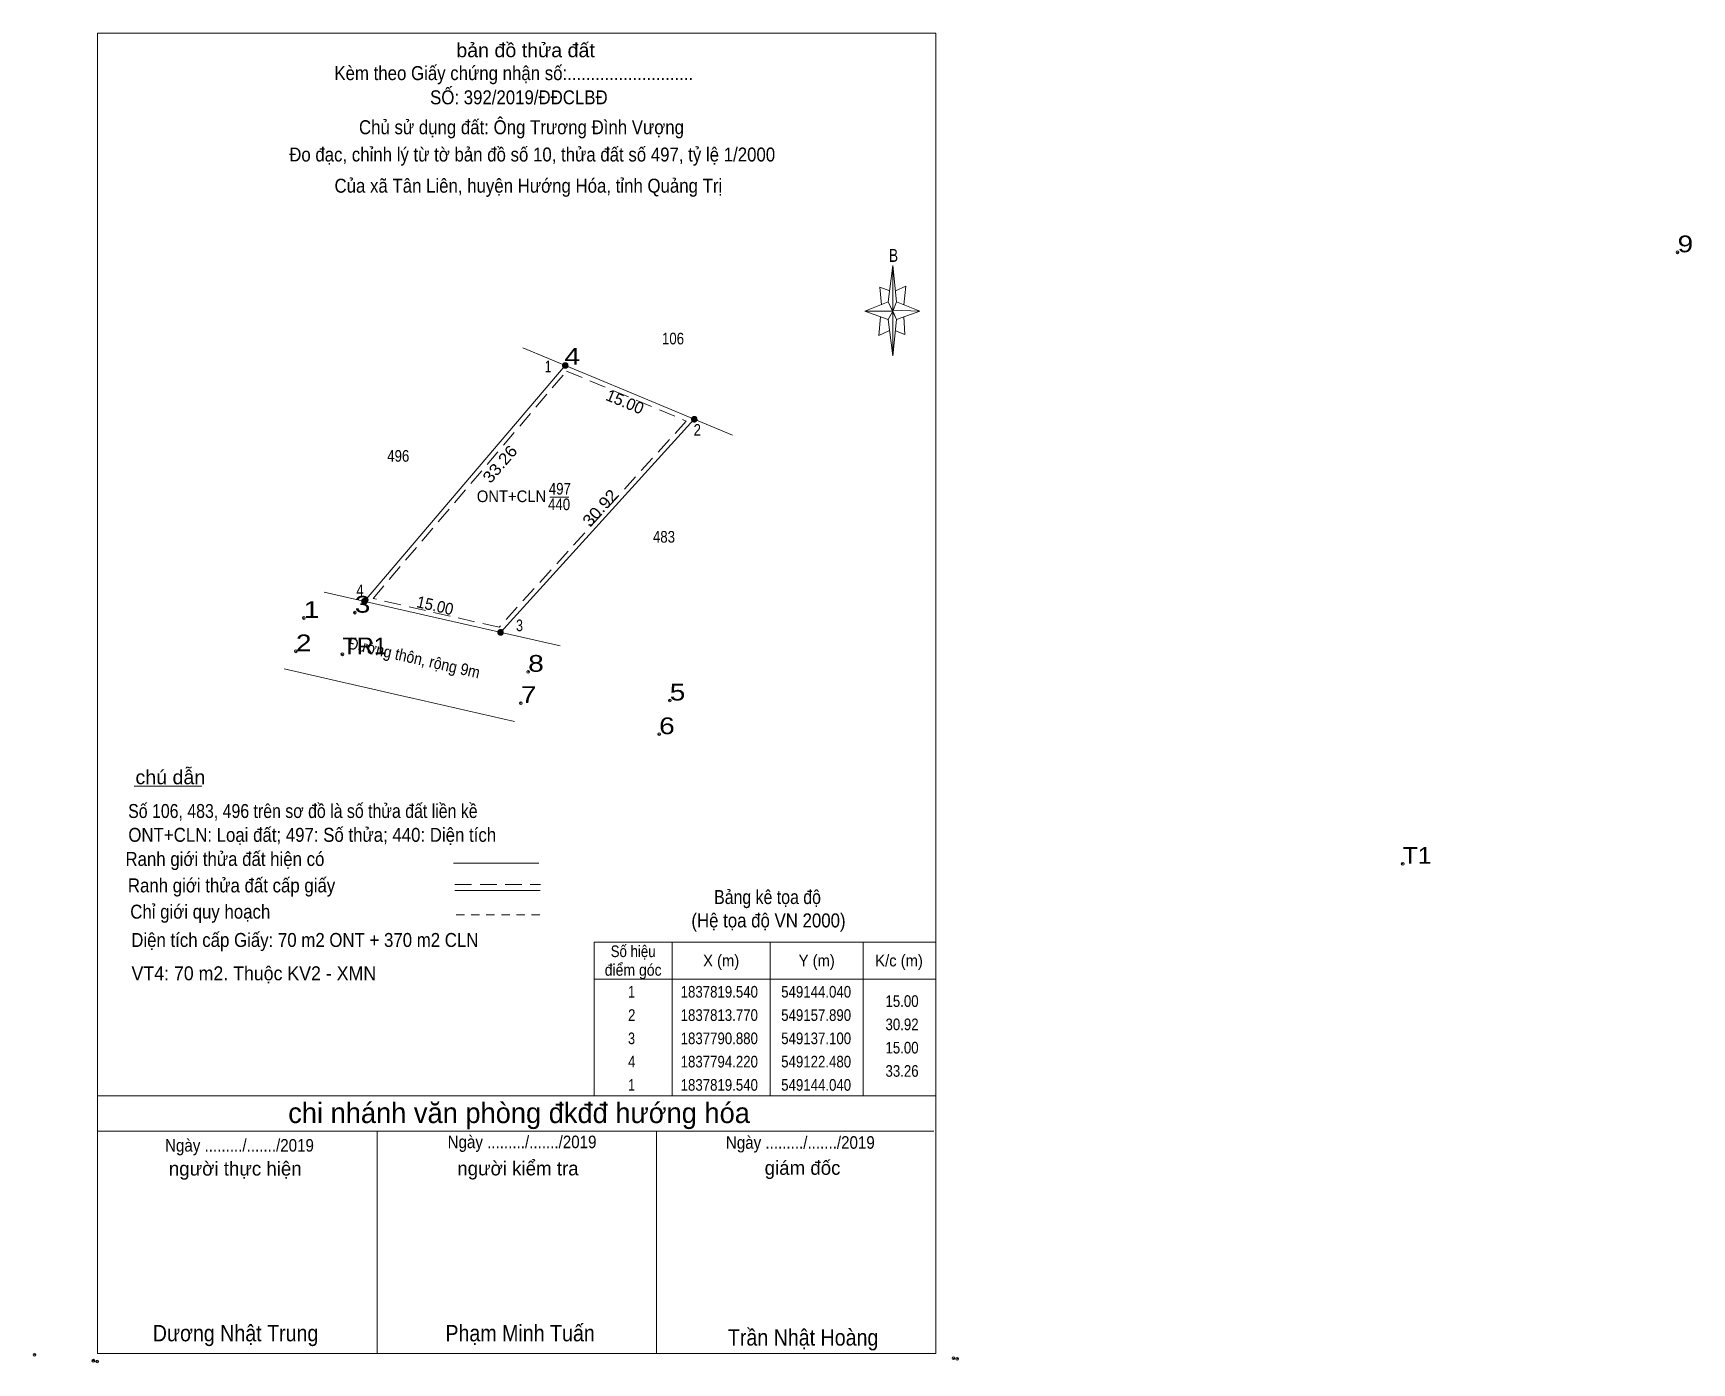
# Model space of a CAD drawing. Header units: metres. Extents: x 548526 to 549265, y 1837491 to 1837855.
# Drawn here: x 549086.9 to 549265, y 1837712.4 to 1837855.2 of the extents above; entities that cross this region are included whole.
import ezdxf
from ezdxf.enums import TextEntityAlignment as Align

# ---------------------------------------------------------------- set-up
doc = ezdxf.new("R2010")
doc.units = ezdxf.units.M
doc.header["$LTSCALE"] = 0.6
doc.header["$PDMODE"] = 32
doc.header["$PDSIZE"] = 0.3
doc.linetypes.add('MEDIUM_DASHED', pattern=[4.5, 3, -1.5])
doc.linetypes.add('SHORT_DASHED', pattern=[2.7, 1.5, -1.2])
for name, color, linetype, lineweight in [('1', 7, 'MEDIUM_DASHED', 13), ('10', 7, 'Continuous', 13), ('17', 7, 'Continuous', 13), ('5', 7, 'Continuous', 13), ('55', 7, 'Continuous', 13), ('6', 7, 'Continuous', 13), ('63', 7, 'Continuous', 13), ('7', 7, 'Continuous', 13)]:
    doc.layers.add(name, color=color, linetype=linetype, lineweight=lineweight)
doc.layers.add('12', color=7, linetype='Continuous')

msp = doc.modelspace()

# ---------------------------------------------------------------- hatches: boundary and pattern name
at = {"layer": '63'}
for points in [[(549144.34, 1837819.54, 1), (549143.74, 1837819.54, 1)], [(549158.19, 1837813.77, 1), (549157.59, 1837813.77, 1)], [(549122.78, 1837794.22, 1), (549122.18, 1837794.22, 1)], [(549137.4, 1837790.88, 1), (549136.8, 1837790.88, 1)]]:
    msp.add_hatch(color=256, dxfattribs=at).paths.add_polyline_path(points)

# ---------------------------------------------------------------- linework, layer by layer
at = {"layer": '1'}
msp.add_lwpolyline([(549144.18, 1837818.94), (549157.04, 1837813.58), (549136.93, 1837791.43), (549123.4, 1837794.52)], close=True, dxfattribs=at)
at = {"layer": '10'}
for p, q in [((549118.17, 1837795.2), (549129.3, 1837792.66)), ((549113.87, 1837786.96), (549127.29, 1837783.89))]:
    msp.add_line(p, q, dxfattribs=at)
at = {"layer": '17'}
msp.add_line((549097.77, 1837774.37), (549105.01, 1837774.37), dxfattribs=at)
at = {"layer": '5'}
for p, q in [((549093.83, 1837713.43), (549093.83, 1837855.23)), ((549178.7, 1837826.37), (549179.2, 1837830.27)), ((549179.6, 1837826.37), (549182.1, 1837825.37)), ((549178.7, 1837824.47), (549176.2, 1837825.37)), ((549179.6, 1837824.47), (549179.2, 1837820.57)), ((549180.4, 1837824.77), (549180.5, 1837822.87)), ((549180.5, 1837822.87), (549179.5, 1837823.27)), ((549093.83, 1837741.13), (549183.83, 1837741.13)), ((549093.83, 1837737.33), (549183.63, 1837737.33)), ((549093.83, 1837737.33), (549183.63, 1837737.33)), ((549093.83, 1837737.33), (549183.63, 1837737.33)), ((549123.83, 1837713.43), (549123.83, 1837737.33)), ((549153.83, 1837713.43), (549153.83, 1837737.33)), ((549183.83, 1837713.43), (549093.83, 1837713.43))]:
    msp.add_line(p, q, dxfattribs=at)
for points in [[(549093.83, 1837855.23), (549183.83, 1837855.23), (549183.83, 1837713.43)], [(549178.9, 1837827.57), (549177.8, 1837827.97), (549178, 1837826.07)], [(549179.5, 1837827.57), (549180.6, 1837828.07), (549180.4, 1837826.07)], [(549179.2, 1837825.37), (549178.7, 1837826.37), (549176.2, 1837825.37)], [(549177.9, 1837824.77), (549177.7, 1837822.77), (549178.8, 1837823.27)], [(549179.2, 1837825.37), (549179.6, 1837824.47), (549182.1, 1837825.37)]]:
    msp.add_lwpolyline(points, dxfattribs=at)
for points in [[(549179.2, 1837830.27), (549179.6, 1837826.37), (549179.2, 1837825.37)], [(549179.2, 1837825.37), (549176.2, 1837825.37), (549178.7, 1837826.37), (549179.6, 1837824.47), (549182.1, 1837825.37), (549179.2, 1837825.47)], [(549179.2, 1837825.37), (549179.2, 1837820.57), (549178.7, 1837824.47)]]:
    msp.add_lwpolyline(points, close=True, dxfattribs=at)
for p in [(549093.37, 1837712.67), (549093.77, 1837712.59), (549185.73, 1837712.93), (549186.13, 1837712.87)]:
    msp.add_point(p, dxfattribs=at)
at = {"layer": '55'}
for p, q in [((549139.5, 1837821.43), (549150.51, 1837816.85)), ((549122.48, 1837794.22), (549144.04, 1837819.54)), ((549150.51, 1837816.85), (549162, 1837812.06)), ((549157.89, 1837813.77), (549137.1, 1837790.88)), ((549129.3, 1837792.66), (549143.48, 1837789.42)), ((549127.3, 1837783.89), (549138.59, 1837781.31))]:
    msp.add_line(p, q, dxfattribs=at)
at = {"layer": '6'}
for p, q in [((549132.05, 1837766.1), (549141.19, 1837766.1)), ((549132.19, 1837763.17), (549141.33, 1837763.17))]:
    msp.add_line(p, q, dxfattribs=at)
at = {"layer": '6', "linetype": 'MEDIUM_DASHED'}
msp.add_line((549132.19, 1837763.79), (549141.39, 1837763.79), dxfattribs=at)
at = {"layer": '6'}
msp.add_point((549087.06, 1837713.31), dxfattribs=at)
at = {"layer": '63'}
for p, q in [((549142.37, 1837805.39), (549144.42, 1837805.39)), ((549155.53, 1837757.63), (549155.53, 1837741.13)), ((549166.03, 1837757.63), (549166.03, 1837741.13)), ((549176.03, 1837757.63), (549176.03, 1837741.13)), ((549147.13, 1837753.63), (549183.83, 1837753.63))]:
    msp.add_line(p, q, dxfattribs=at)
at = {"layer": '63', "linetype": 'SHORT_DASHED'}
msp.add_line((549132.32, 1837760.54), (549141.52, 1837760.54), dxfattribs=at)
at = {"layer": '63'}
msp.add_lwpolyline([(549147.13, 1837757.63), (549183.83, 1837757.63), (549183.83, 1837741.13), (549147.13, 1837741.13)], close=True, dxfattribs=at)
at = {"layer": '63', "linetype": 'MEDIUM_DASHED'}
for centre in [(549144.04, 1837819.54), (549157.89, 1837813.77), (549122.48, 1837794.22), (549137.1, 1837790.88)]:
    msp.add_circle(centre, 0.3, dxfattribs=at)
at = {"layer": '7'}
for p in [(549263.47, 1837831.7), (549143.96, 1837819.62), (549115.96, 1837792.43), (549121.44, 1837793), (549115.12, 1837788.85), (549120.11, 1837788.53), (549140.06, 1837786.65), (549139.27, 1837783.29), (549155.26, 1837783.57), (549154.12, 1837779.95), (549233.96, 1837766.03)]:
    msp.add_point(p, dxfattribs=at)

# ---------------------------------------------------------------- texts
at = {"layer": '1'}
for s, width, p in [('497', 0.85, (549143.46, 1837805.68)), ('ONT+CLN', 0.95, (549138.27, 1837804.87)), ('440', 0.85, (549143.38, 1837804.01))]:
    msp.add_text(s, height=1.25, dxfattribs=dict(at, width=width)).set_placement(p, align=Align.CENTER)
at = {"layer": '10', "width": 0.85}
for s, p in [('106', (549155.61, 1837821.81)), ('496', (549126.11, 1837809.21)), ('483', (549154.64, 1837800.52))]:
    msp.add_text(s, height=1.25, dxfattribs=at).set_placement(p, align=Align.CENTER)
at = {"layer": '12'}
for s, width, p in [('9', 1.25, (549263.47, 1837831.7)), ('4', 1.25, (549143.96, 1837819.62)), ('1', 1.25, (549115.96, 1837792.43)), ('3', 1.25, (549121.44, 1837793)), ('2', 1.25, (549115.12, 1837788.85)), ('TR1', 1.05, (549120.11, 1837788.53)), ('8', 1.25, (549140.06, 1837786.65)), ('5', 1.25, (549155.26, 1837783.57)), ('7', 1.25, (549139.27, 1837783.29)), ('6', 1.25, (549154.12, 1837779.95)), ('T1', 1.1, (549233.96, 1837766.03))]:
    msp.add_text(s, height=1.8, dxfattribs=dict(at, width=width)).set_placement(p)
at = {"layer": '5'}
for s, height, width, p in [('bản đồ thửa đất', 1.5, 1.05, (549139.78, 1837852.65)), ('Kèm theo Giấy chứng nhận số:...........................', 1.5, 0.9, (549138.52, 1837850.19)), ('SỐ: 392/2019/ĐĐCLBĐ ', 1.5, 0.9, (549139.31, 1837847.59)), ('Chủ sử dụng đất: Ông Trương Đình Vượng', 1.5, 0.9, (549139.34, 1837844.38)), ('Đo đạc, chỉnh lý từ tờ bản đồ số 10, thửa đất số 497, tỷ lệ 1/2000 ', 1.5, 0.9, (549140.74, 1837841.45)), ('Của xã Tân Liên, huyện Hướng Hóa, tỉnh Quảng Trị', 1.5, 0.9, (549140.08, 1837838.1)), ('B', 1.38, 0.8, (549179.29, 1837830.67)), ('Ngày ........./......./2019', 1.35, 0.9, (549109.06, 1837735.12)), ('Ngày ........./......./2019', 1.35, 0.9, (549139.4, 1837735.49)), ('Ngày ........./......./2019', 1.35, 0.9, (549169.28, 1837735.43)), ('Dương Nhật Trung', 1.75, 0.9, (549108.64, 1837714.75)), ('Phạm Minh Tuấn', 1.75, 0.9, (549139.19, 1837714.75)), ('Trần Nhật Hoàng', 1.75, 0.9, (549169.58, 1837714.29))]:
    msp.add_text(s, height=height, dxfattribs=dict(at, width=width)).set_placement(p, align=Align.CENTER)
for s, height, p in [('chi nhánh văn phòng đkđđ hướng hóa', 2.187, (549139.08, 1837738.19)), ('người thực hiện', 1.5, (549108.61, 1837732.55)), ('người kiểm tra', 1.5, (549138.96, 1837732.57)), ('giám đốc', 1.5, (549169.52, 1837732.63))]:
    msp.add_text(s, height=height, dxfattribs=at).set_placement(p, align=Align.CENTER)
at = {"layer": '6'}
for s, width, p in [('chú dẫn', 1.05, (549101.64, 1837774.58)), ('Ranh giới thửa đất hiện có ', 0.9, (549107.75, 1837765.8)), ('Ranh giới thửa đất cấp giấy', 0.9, (549108.21, 1837762.96)), ('Bảng kê tọa độ', 0.85, (549165.76, 1837761.71)), ('Chỉ giới quy hoạch', 0.9, (549104.85, 1837760.14)), ('(Hệ tọa độ VN 2000)', 0.9, (549165.86, 1837759.2))]:
    msp.add_text(s, height=1.5, dxfattribs=dict(at, width=width)).set_placement(p, align=Align.CENTER)
for s, width, p in [('Số 106, 483, 496 trên sơ đồ là số thửa đất liền kề', 0.85, (549097.11, 1837770.95)), ('ONT+CLN: Loại đất; 497: Số thửa; 440: Diện tích', 0.9, (549097.13, 1837768.39)), ('Diện tích cấp Giấy: 70 m2 ONT + 370 m2 CLN', 0.9, (549097.44, 1837757.1)), ('VT4: 70 m2. Thuộc KV2 - XMN', 0.95, (549097.47, 1837753.52))]:
    msp.add_text(s, height=1.5, dxfattribs=dict(at, width=width)).set_placement(p)
at = {"layer": '63'}
for s, width, p in [(' 1', 0.75, (549142.55, 1837818.82)), (' 2', 0.85, (549158.61, 1837812)), (' 4', 0.85, (549122.39, 1837794.76)), (' 3', 0.8, (549139.5, 1837791.01)), ('15.00', 0.85, (549181.98, 1837750.66)), ('30.92', 0.85, (549181.98, 1837748.16)), ('15.00', 0.85, (549181.98, 1837745.66)), ('33.26', 0.85, (549181.98, 1837743.16))]:
    msp.add_text(s, height=1.25, dxfattribs=dict(at, width=width)).set_placement(p, align=Align.RIGHT)
msp.add_text('15.00', height=1.25, rotation=337.383, dxfattribs=at).set_placement((549150.21, 1837815.07), align=Align.CENTER)
for s, rotation, width, p in [('33.26', 49.586, 1.1, (549137.5, 1837808.55)), ('30.92', 47.752, 1.1, (549148.24, 1837803.83)), ('15.00', 347.131, 0.95, (549129.93, 1837793.16)), ('Đường thôn, rộng 9m', 347.131, 0.9, (549127.67, 1837787.54))]:
    msp.add_text(s, height=1.25, rotation=rotation, dxfattribs=dict(at, width=width)).set_placement(p, align=Align.CENTER)
for s, width, p in [('Số hiệu', 0.85, (549151.33, 1837756.01)), ('điểm góc', 0.9, (549151.33, 1837754.01)), ('X (m)', 0.95, (549160.78, 1837755.01)), ('Y (m)', 0.95, (549171.04, 1837755.01)), ('K/c (m)', 0.95, (549179.88, 1837755.01)), (' 1', 0.75, (549150.98, 1837751.66)), ('1837819.540', 0.85, (549160.58, 1837751.66)), ('549144.040', 0.85, (549170.98, 1837751.66)), (' 2', 0.85, (549150.98, 1837749.16)), ('1837813.770', 0.85, (549160.58, 1837749.16)), ('549157.890', 0.85, (549170.98, 1837749.16)), (' 3', 0.8, (549150.97, 1837746.66)), ('1837790.880', 0.85, (549160.58, 1837746.66)), ('549137.100', 0.85, (549170.98, 1837746.66)), (' 4', 0.85, (549150.98, 1837744.16)), ('1837794.220', 0.85, (549160.58, 1837744.16)), ('549122.480', 0.85, (549170.98, 1837744.16)), (' 1', 0.75, (549150.98, 1837741.66)), ('1837819.540', 0.85, (549160.58, 1837741.66)), ('549144.040', 0.85, (549170.98, 1837741.66))]:
    msp.add_text(s, height=1.25, dxfattribs=dict(at, width=width)).set_placement(p, align=Align.CENTER)

doc.saveas('drawing.dxf')
